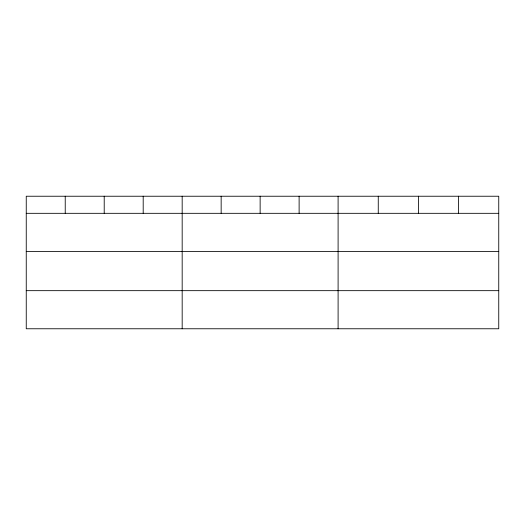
<?xml version="1.0" encoding="UTF-8"?>
<svg xmlns="http://www.w3.org/2000/svg" width="525" height="525" viewBox="0 0 525 525"><rect width="100%" height="100%" fill="white"/><g stroke="black" fill="none" stroke-linecap="round" stroke-linejoin="round"><path stroke-width="0.79" d="M498.75 251.416L498.75 196.232L26.25 196.232L26.25 328.768L498.75 328.768L498.75 251.416L26.25 251.416M26.25 213.321L498.75 213.321M26.25 290.666L498.75 290.666M458.587 196.232L458.587 213.321M418.425 196.232L418.425 213.321M378.262 196.232L378.262 213.321M338.1 196.232L338.1 328.768M299.119 196.232L299.119 213.321M260.137 196.232L260.137 213.321M221.156 196.232L221.156 213.321M182.175 196.232L182.175 328.768M143.194 196.232L143.194 213.321M104.213 196.232L104.213 213.321M65.231 196.232L65.231 213.321"/></g></svg>
